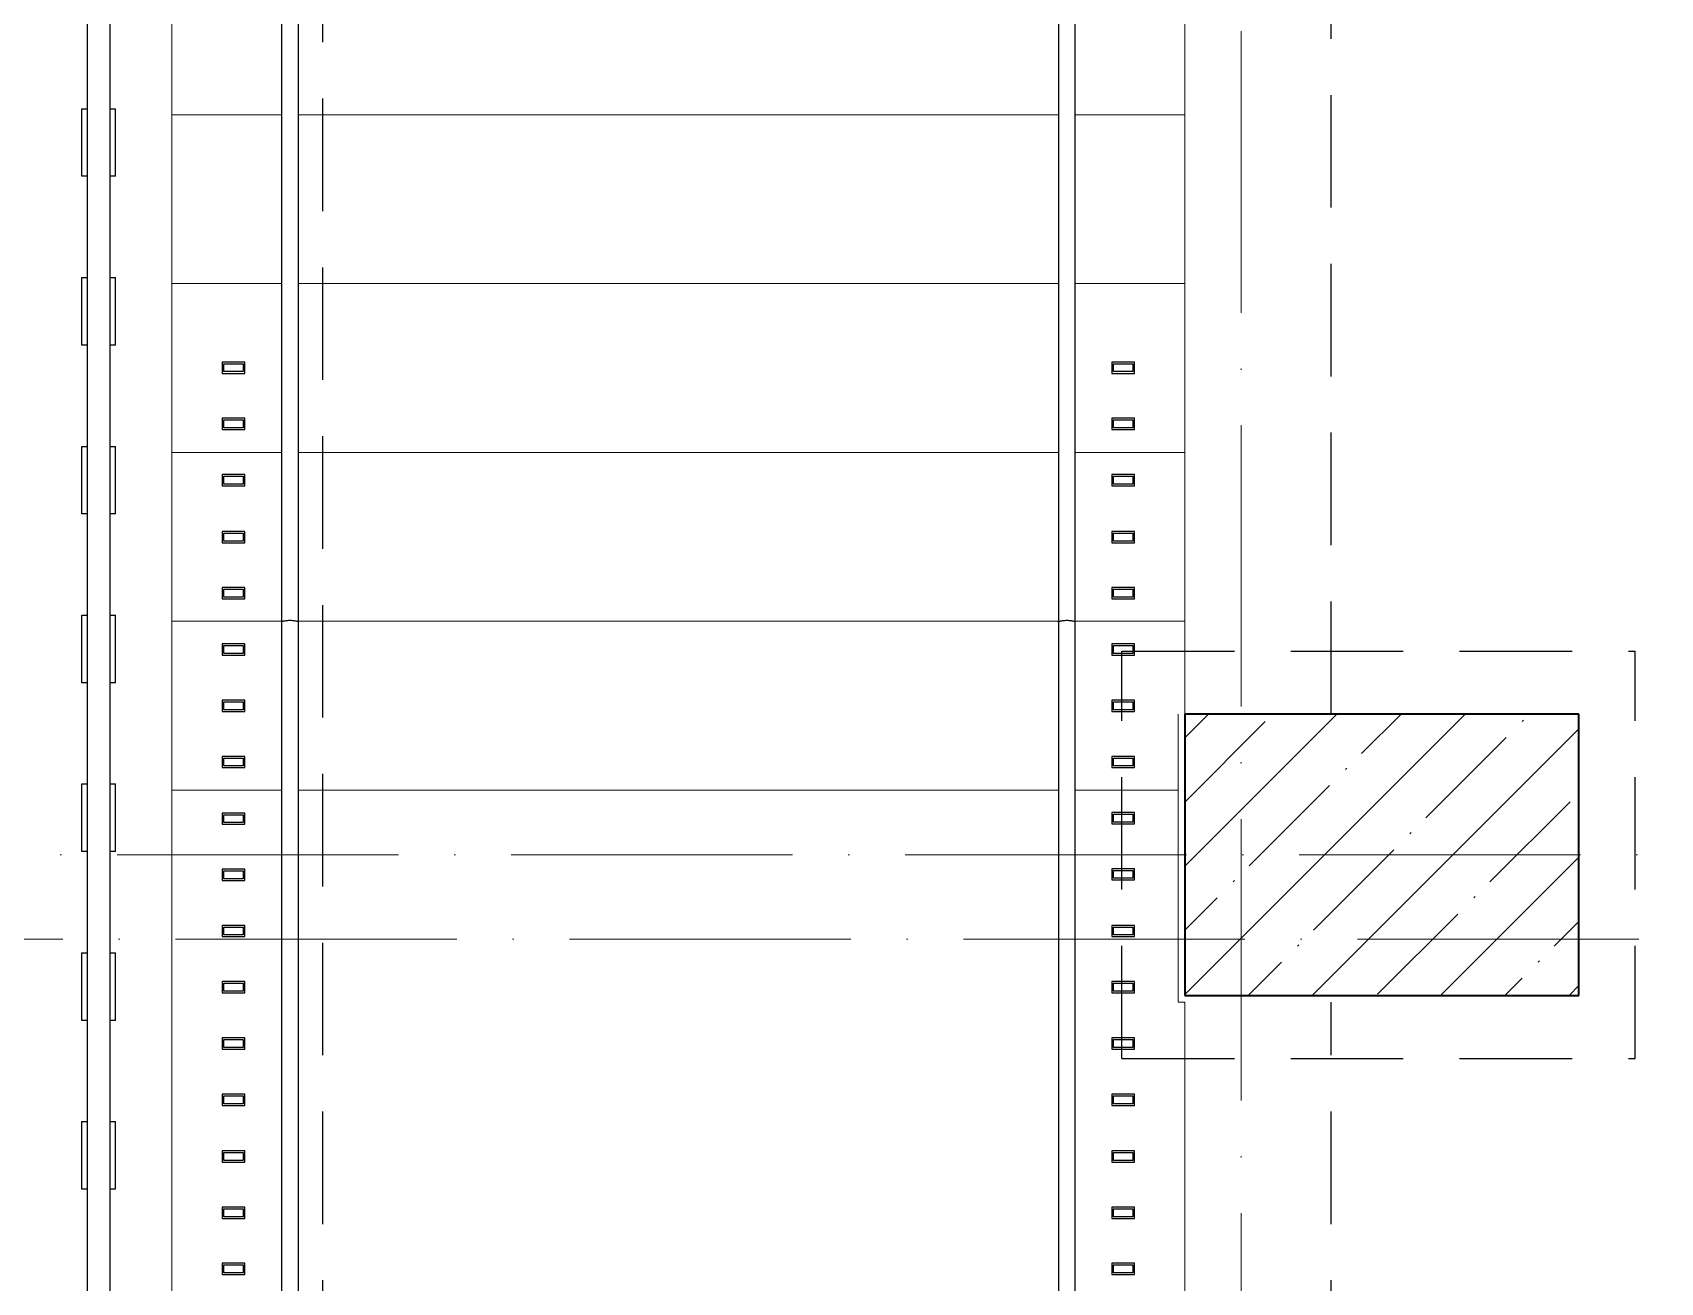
# Model space of a CAD drawing. Header units: millimetres. Extents: x -213536 to 1564669, y -45299 to 942238.
# Drawn here: x 522718 to 525611, y 516092 to 518313 of the extents above; entities that cross this region are included whole.
import ezdxf

# ---------------------------------------------------------------- set-up
doc = ezdxf.new("R2010")
doc.units = ezdxf.units.MM
doc.linetypes.add('50_200_ШТРИХ_1Т_ш5_п1_п1_', pattern=[700, 500, -100, 0, -100])
doc.linetypes.add('Штриховая _2 мм - 1 мм_', pattern=[300, 200, -100])
for name, color, linetype, lineweight in [('0-1', 7, 'Continuous', 5), ('0-2', 7, 'Continuous', 9), ('3) ЖБ 4м', 3, 'Continuous', 30), ('Контуры', 7, 'Continuous', 9), ('Линии подступенков', 7, 'Continuous', 9), ('Линии свеса', 7, 'Continuous', 9), ('Несущие колонны', 7, 'Continuous', 9), ('Несущие колонны-1', 7, 'Continuous', 35), ('Ограждение-1', 7, 'Continuous', 25), ('Оси-2', 7, '50_200_ШТРИХ_1Т_ш5_п1_п1_', 9), ('Стены-1', 7, 'Continuous', 13)]:
    doc.layers.add(name, color=color, linetype=linetype, lineweight=lineweight)
doc.layers.add('СТ-1_1', color=7, linetype='Штриховая _2 мм - 1 мм_', lineweight=90, true_color=0x888888)
doc.layers.get('0-2').off()

# ---------------------------------------------------------------- blocks, each defined once
blk = doc.blocks.new('Ос 3 эт верх часть')
at = {"layer": 'Оси-2'}
for p, q in [((524866, 499613), (524866, 535177.6)), ((502566, 516852.4), (534857.8, 516852.4)), ((535374.3, 516702.4), (481366, 516702.4))]:
    blk.add_line(p, q, dxfattribs=at)
blk = doc.blocks.new('BSC_Колонна _Прямоугольная - 500х700-V99-АИ2_03_План отделки стен 3-го этажа _Часть 1_')
at = {"layer": 'Несущие колонны'}
h = blk.add_hatch(dxfattribs=at)
h.set_pattern_fill('FP_97', color=256, style=0, pattern_type=2)
h.set_pattern_definition([(315, (-71950, 95950), (114.04925, 114.04925), []), (315, (-71950, 95835.95), (114.04925, 114.04925), [201.613, -40.323, 3.353, -36.97])])
h.paths.add_polyline_path([(-250, 28.2), (-250, -350), (250, -350), (250, 350), (-250, 350)], flags=0)
at = {"layer": 'Несущие колонны-1'}
for p, q in [((250, 350), (-250, 350)), ((-250, 350), (-250, -350)), ((250, -350), (250, 350)), ((-250, -350), (250, -350))]:
    blk.add_line(p, q, dxfattribs=at)
blk = doc.blocks.new('О_Элемент ограждения_Тетива_Труба_ГОСТ 8645-68 - О_Тетива_Труба_ГОСТ 8645-68-34877356-АИ2_03_План отделки стен 3-го этажа _Часть 1_')
at = {"layer": 'Ограждение-1'}
for p, q in [((0, 20), (8800, 20)), ((8800, -20), (0, -20))]:
    blk.add_line(p, q, dxfattribs=at)
blk = doc.blocks.new('О_Полоса_Трапеция прямоугольная_Прокат_ГОСТ 1032 - Крепежная пластина-34861005-АИ2_03_План отделки стен 3-го этажа _Часть 1_')
at = {"layer": 'Ограждение-1'}
for p, q in [((0, 30), (0, 20)), ((0, 30), (120, 30)), ((120, 20), (120, 30)), ((0, -20), (0, -30)), ((120, -30), (120, -20)), ((0, -30), (120, -30))]:
    blk.add_line(p, q, dxfattribs=at)
blk = doc.blocks.new('О_Балясина_Труба_ГОСТ 1 - О_Балясина_Труба_ГОСТ 8645-68 2-34827333-АИ2_03_План отделки стен 3-го этажа _Часть 1_')
at = {"layer": 'Ограждение-1'}
for p, q in [((20, 10), (-20, 10)), ((-20, 10), (-20, -10)), ((-17, -7), (-17, 7)), ((-17, 7), (17, 7)), ((17, 7), (17, -7)), ((20, -10), (20, 10)), ((-20, -10), (20, -10)), ((17, -7), (-17, -7))]:
    blk.add_line(p, q, dxfattribs=at)
blk = doc.blocks.new('О_Элемент поручня_Маршевый с прямым участком_Труба_ГОСТ 8732-78 - О_Элемент поручня_Маршевый с прямым участком_Труба_ГОСТ 8732-78-34824621-АИ2_03_План отделки стен 3-го этажа _Часть 1_')
at = {"layer": 'Ограждение-1'}
for p, q in [((-4202, 0), (-5903.4, 0)), ((-1415, 0), (-4202, 0)), ((-5903.4, -30), (-4202, -30)), ((-4202, -30), (-1415, -30))]:
    blk.add_line(p, q, dxfattribs=at)
for points, knots in [([(-4202, 0), (-4201.7, 0), (-4201, -0.3), (-4200.2, -1.9), (-4199.4, -4.3), (-4198.7, -8.5), (-4198.4, -12.4), (-4198.4, -15)], [-0.5, -0.5, -0.5, -0.5, -0.4166667, -0.3333333, -0.25, -0.1666667, 0, 0, 0, 0]), ([(-4198.4, -15), (-4198.4, -17.6), (-4198.7, -21.5), (-4199.4, -25.7), (-4200.2, -28.1), (-4201, -29.7), (-4201.7, -30), (-4202, -30)], [-1, -1, -1, -1, -0.8333333, -0.75, -0.6666667, -0.5833333, -0.5, -0.5, -0.5, -0.5])]:
    blk.add_open_spline(points, degree=3, knots=knots, dxfattribs=at)
blk = doc.blocks.new('О_Балясина_Труба_ГОСТ 1 - О_Балясина_Труба_ГОСТ 8645-68 2-34874060-АИ2_03_План отделки стен 3-го этажа _Часть 1_')
at = {"layer": 'Ограждение-1'}
for p, q in [((20, 10), (-20, 10)), ((-20, 10), (-20, -10)), ((-17, -7), (-17, 7)), ((-17, 7), (17, 7)), ((17, 7), (17, -7)), ((20, -10), (20, 10)), ((-20, -10), (20, -10)), ((17, -7), (-17, -7))]:
    blk.add_line(p, q, dxfattribs=at)
blk = doc.blocks.new('О_Балясина_Труба_ГОСТ 1 - О_Балясина_Труба_ГОСТ 8645-68 2-34876323-АИ2_03_План отделки стен 3-го этажа _Часть 1_')
at = {"layer": 'Ограждение-1'}
for p, q in [((20, 10), (-20, 10)), ((-20, 10), (-20, -10)), ((-17, -7), (-17, 7)), ((-17, 7), (17, 7)), ((17, 7), (17, -7)), ((20, -10), (20, 10)), ((-20, -10), (20, -10)), ((17, -7), (-17, -7))]:
    blk.add_line(p, q, dxfattribs=at)
blk = doc.blocks.new('О_Балясина_Труба_ГОСТ 1 - О_Балясина_Труба_ГОСТ 8645-68 2-34906420-АИ2_03_План отделки стен 3-го этажа _Часть 1_')
at = {"layer": 'Ограждение-1'}
for p, q in [((20, 10), (-20, 10)), ((-20, 10), (-20, -10)), ((-17, 7), (17, 7)), ((-17, -7), (-17, 7)), ((17, 7), (17, -7)), ((20, -10), (20, 10)), ((-20, -10), (20, -10)), ((17, -7), (-17, -7))]:
    blk.add_line(p, q, dxfattribs=at)
blk = doc.blocks.new('О_Элемент поручня_Маршевый с прямым участком_Труба_ГОСТ 8732-78 - О_Элемент поручня_Маршевый с прямым участком_Труба_ГОСТ 8732-78-34906426-АИ2_03_План отделки стен 3-го этажа _Часть 1_')
at = {"layer": 'Ограждение-1'}
for p, q in [((-4202, 30), (-5903.4, 30)), ((-1405, 30), (-4202, 30)), ((-5903.4, 0), (-4202, 0)), ((-4202, 0), (-1405, 0))]:
    blk.add_line(p, q, dxfattribs=at)
for points, knots in [([(-4202, 30), (-4201.7, 30), (-4201, 29.7), (-4200.2, 28.1), (-4199.4, 25.7), (-4198.7, 21.5), (-4198.4, 17.6), (-4198.4, 15)], [-0.5, -0.5, -0.5, -0.5, -0.4166667, -0.3333333, -0.25, -0.1666667, 0, 0, 0, 0]), ([(-4198.4, 15), (-4198.4, 12.4), (-4198.7, 8.5), (-4199.4, 4.3), (-4200.2, 1.9), (-4201, 0.3), (-4201.7, 0), (-4202, 0)], [-1, -1, -1, -1, -0.8333333, -0.75, -0.6666667, -0.5833333, -0.5, -0.5, -0.5, -0.5])]:
    blk.add_open_spline(points, degree=3, knots=knots, dxfattribs=at)
blk = doc.blocks.new('О_Балясина_Труба_ГОСТ 1 - О_Балясина_Труба_ГОСТ 8645-68 2-34906428-АИ2_03_План отделки стен 3-го этажа _Часть 1_')
at = {"layer": 'Ограждение-1'}
for p, q in [((20, 10), (-20, 10)), ((-20, 10), (-20, -10)), ((-17, 7), (17, 7)), ((-17, -7), (-17, 7)), ((17, 7), (17, -7)), ((20, -10), (20, 10)), ((-20, -10), (20, -10)), ((17, -7), (-17, -7))]:
    blk.add_line(p, q, dxfattribs=at)
blk = doc.blocks.new('О_Балясина_Труба_ГОСТ 1 - О_Балясина_Труба_ГОСТ 8645-68 2-34906429-АИ2_03_План отделки стен 3-го этажа _Часть 1_')
at = {"layer": 'Ограждение-1'}
for p, q in [((20, 10), (-20, 10)), ((-20, 10), (-20, -10)), ((-17, 7), (17, 7)), ((-17, -7), (-17, 7)), ((17, 7), (17, -7)), ((20, -10), (20, 10)), ((-20, -10), (20, -10)), ((17, -7), (-17, -7))]:
    blk.add_line(p, q, dxfattribs=at)
blk = doc.blocks.new('0125-Р-ОО-Ш2-АР-о_23_10_2024_rvt-1-АИ2_03_План отделки стен 3-го этажа _Часть 1_')
at = {"layer": 'Контуры'}
for p, q in [((93800, 73565), (93800, 73265)), ((95600, 73565), (95600, 73265)), ((93800, 73265), (93800, 72965)), ((95600, 73265), (95600, 72965)), ((93800, 72965), (93800, 72665)), ((95600, 72965), (95600, 72665)), ((93800, 72665), (93800, 72365)), ((95600, 72665), (95600, 72365)), ((93800, 72365), (93800, 72065)), ((95600, 72365), (95600, 72200)), ((93800, 72065), (93800, 70365)), ((93994.9, 72065), (93800, 72065)), ((95375.3, 72065), (94024.7, 72065)), ((95588, 72065), (95405.1, 72065)), ((95600, 70365), (95600, 71688))]:
    blk.add_line(p, q, dxfattribs=at)
at = {"layer": 'Линии подступенков'}
for p, q in [((93994.9, 73265), (93800, 73265)), ((95375.3, 73265), (94024.7, 73265)), ((95600, 73265), (95405.1, 73265)), ((93994.9, 72965), (93800, 72965)), ((95375.2, 72965), (94024.8, 72965)), ((95600, 72965), (95405.1, 72965)), ((93994.8, 72665), (93800, 72665)), ((95375.2, 72665), (94024.8, 72665)), ((95600, 72665), (95405.2, 72665)), ((93994.8, 72365), (93800, 72365)), ((95375.2, 72365), (94024.8, 72365)), ((95600, 72365), (95405.2, 72365))]:
    blk.add_line(p, q, dxfattribs=at)
at = {"layer": 'Линии свеса'}
for p, q in [((93994.9, 73265), (93800, 73265)), ((95375.3, 73265), (94024.7, 73265)), ((95600, 73265), (95405.1, 73265)), ((93994.9, 72965), (93800, 72965)), ((95375.2, 72965), (94024.8, 72965)), ((95600, 72965), (95405.1, 72965)), ((93994.8, 72665), (93800, 72665)), ((95375.2, 72665), (94024.8, 72665)), ((95600, 72665), (95405.2, 72665)), ((93994.8, 72365), (93800, 72365)), ((95375.2, 72365), (94024.8, 72365)), ((95600, 72365), (95405.2, 72365))]:
    blk.add_line(p, q, dxfattribs=at)
at = {"layer": '0-2'}
for name, p, rotation in [('О_Элемент поручня_Маршевый с прямым участком_Труба_ГОСТ 8732-78 - О_Элемент поручня_Маршевый с прямым участком_Труба_ГОСТ 8732-78-34824621-АИ2_03_План отделки стен 3-го этажа _Часть 1_', (93994.8, 76565), 89.99999999999733), ('О_Элемент поручня_Маршевый с прямым участком_Труба_ГОСТ 8732-78 - О_Элемент поручня_Маршевый с прямым участком_Труба_ГОСТ 8732-78-34906426-АИ2_03_План отделки стен 3-го этажа _Часть 1_', (95405.2, 76565), 90.0000000000027), ('О_Элемент ограждения_Тетива_Труба_ГОСТ 8645-68 - О_Тетива_Труба_ГОСТ 8645-68-34877356-АИ2_03_План отделки стен 3-го этажа _Часть 1_', (93670, 75105.7), 269.9999999999996), ('О_Балясина_Труба_ГОСТ 1 - О_Балясина_Труба_ГОСТ 8645-68 2-34827333-АИ2_03_План отделки стен 3-го этажа _Часть 1_', (93909.6, 72815.4), 180), ('О_Балясина_Труба_ГОСТ 1 - О_Балясина_Труба_ГОСТ 8645-68 2-34874060-АИ2_03_План отделки стен 3-го этажа _Часть 1_', (93909.6, 72715.6), 180), ('О_Балясина_Труба_ГОСТ 1 - О_Балясина_Труба_ГОСТ 8645-68 2-34874060-АИ2_03_План отделки стен 3-го этажа _Часть 1_', (93909.6, 72615.6), 180), ('О_Балясина_Труба_ГОСТ 1 - О_Балясина_Труба_ГОСТ 8645-68 2-34827333-АИ2_03_План отделки стен 3-го этажа _Часть 1_', (93909.6, 72514.4), 180), ('О_Балясина_Труба_ГОСТ 1 - О_Балясина_Труба_ГОСТ 8645-68 2-34874060-АИ2_03_План отделки стен 3-го этажа _Часть 1_', (93909.6, 72414.6), 180), ('О_Балясина_Труба_ГОСТ 1 - О_Балясина_Труба_ГОСТ 8645-68 2-34874060-АИ2_03_План отделки стен 3-го этажа _Часть 1_', (93909.6, 72314.6), 180), ('О_Балясина_Труба_ГОСТ 1 - О_Балясина_Труба_ГОСТ 8645-68 2-34876323-АИ2_03_План отделки стен 3-го этажа _Часть 1_', (93909.6, 72214.6), 180), ('BSC_Колонна _Прямоугольная - 500х700-V99-АИ2_03_План отделки стен 3-го этажа _Часть 1_', (95950, 71950), 89.9999999999999), ('О_Балясина_Труба_ГОСТ 1 - О_Балясина_Труба_ГОСТ 8645-68 2-34827333-АИ2_03_План отделки стен 3-го этажа _Часть 1_', (93909.6, 72114.8), 180), ('О_Балясина_Труба_ГОСТ 1 - О_Балясина_Труба_ГОСТ 8645-68 2-34876323-АИ2_03_План отделки стен 3-го этажа _Часть 1_', (93909.6, 72014.1), 180), ('О_Балясина_Труба_ГОСТ 1 - О_Балясина_Труба_ГОСТ 8645-68 2-34876323-АИ2_03_План отделки стен 3-го этажа _Часть 1_', (93909.6, 71914.1), 180), ('О_Балясина_Труба_ГОСТ 1 - О_Балясина_Труба_ГОСТ 8645-68 2-34827333-АИ2_03_План отделки стен 3-го этажа _Часть 1_', (93909.6, 71814.5), 180), ('О_Балясина_Труба_ГОСТ 1 - О_Балясина_Труба_ГОСТ 8645-68 2-34876323-АИ2_03_План отделки стен 3-го этажа _Часть 1_', (93909.6, 71714.6), 180), ('О_Балясина_Труба_ГОСТ 1 - О_Балясина_Труба_ГОСТ 8645-68 2-34876323-АИ2_03_План отделки стен 3-го этажа _Часть 1_', (93909.6, 71614.6), 180), ('О_Балясина_Труба_ГОСТ 1 - О_Балясина_Труба_ГОСТ 8645-68 2-34827333-АИ2_03_План отделки стен 3-го этажа _Часть 1_', (93909.6, 71514.3), 180), ('О_Балясина_Труба_ГОСТ 1 - О_Балясина_Труба_ГОСТ 8645-68 2-34876323-АИ2_03_План отделки стен 3-го этажа _Часть 1_', (93909.6, 71413.7), 180), ('О_Балясина_Труба_ГОСТ 1 - О_Балясина_Труба_ГОСТ 8645-68 2-34876323-АИ2_03_План отделки стен 3-го этажа _Часть 1_', (93909.6, 71313.7), 180), ('О_Балясина_Труба_ГОСТ 1 - О_Балясина_Труба_ГОСТ 8645-68 2-34827333-АИ2_03_План отделки стен 3-го этажа _Часть 1_', (93909.6, 71214.1), 180)]:
    blk.add_blockref(name, p, dxfattribs=dict(at, rotation=rotation))
at = {"layer": '0-2', "extrusion": (0, 0, -1), "rotation": 90.0000000000002}
for p in [(-93670, 73155.7), (-93670, 72855.7), (-93670, 72555.7), (-93670, 72255.7), (-93670, 71955.7), (-93670, 71655.7), (-93670, 71355.7)]:
    blk.add_blockref('О_Полоса_Трапеция прямоугольная_Прокат_ГОСТ 1032 - Крепежная пластина-34861005-АИ2_03_План отделки стен 3-го этажа _Часть 1_', p, dxfattribs=at)
at = {"layer": '0-2'}
for name, p in [('О_Балясина_Труба_ГОСТ 1 - О_Балясина_Труба_ГОСТ 8645-68 2-34906420-АИ2_03_План отделки стен 3-го этажа _Часть 1_', (95490.4, 72815.4)), ('О_Балясина_Труба_ГОСТ 1 - О_Балясина_Труба_ГОСТ 8645-68 2-34906428-АИ2_03_План отделки стен 3-го этажа _Часть 1_', (95490.4, 72715.6)), ('О_Балясина_Труба_ГОСТ 1 - О_Балясина_Труба_ГОСТ 8645-68 2-34906428-АИ2_03_План отделки стен 3-го этажа _Часть 1_', (95490.4, 72615.6)), ('О_Балясина_Труба_ГОСТ 1 - О_Балясина_Труба_ГОСТ 8645-68 2-34906420-АИ2_03_План отделки стен 3-го этажа _Часть 1_', (95490.4, 72514.4)), ('О_Балясина_Труба_ГОСТ 1 - О_Балясина_Труба_ГОСТ 8645-68 2-34906428-АИ2_03_План отделки стен 3-го этажа _Часть 1_', (95490.4, 72414.6)), ('О_Балясина_Труба_ГОСТ 1 - О_Балясина_Труба_ГОСТ 8645-68 2-34906428-АИ2_03_План отделки стен 3-го этажа _Часть 1_', (95490.4, 72314.6)), ('О_Балясина_Труба_ГОСТ 1 - О_Балясина_Труба_ГОСТ 8645-68 2-34906429-АИ2_03_План отделки стен 3-го этажа _Часть 1_', (95490.4, 72214.6)), ('О_Балясина_Труба_ГОСТ 1 - О_Балясина_Труба_ГОСТ 8645-68 2-34906420-АИ2_03_План отделки стен 3-го этажа _Часть 1_', (95490.4, 72114.8)), ('О_Балясина_Труба_ГОСТ 1 - О_Балясина_Труба_ГОСТ 8645-68 2-34906429-АИ2_03_План отделки стен 3-го этажа _Часть 1_', (95490.4, 72015.1)), ('О_Балясина_Труба_ГОСТ 1 - О_Балясина_Труба_ГОСТ 8645-68 2-34906429-АИ2_03_План отделки стен 3-го этажа _Часть 1_', (95490.4, 71915.1)), ('О_Балясина_Труба_ГОСТ 1 - О_Балясина_Труба_ГОСТ 8645-68 2-34906420-АИ2_03_План отделки стен 3-го этажа _Часть 1_', (95490.4, 71814.5)), ('О_Балясина_Труба_ГОСТ 1 - О_Балясина_Труба_ГОСТ 8645-68 2-34906429-АИ2_03_План отделки стен 3-го этажа _Часть 1_', (95490.4, 71714.6)), ('О_Балясина_Труба_ГОСТ 1 - О_Балясина_Труба_ГОСТ 8645-68 2-34906429-АИ2_03_План отделки стен 3-го этажа _Часть 1_', (95490.4, 71614.6)), ('О_Балясина_Труба_ГОСТ 1 - О_Балясина_Труба_ГОСТ 8645-68 2-34906420-АИ2_03_План отделки стен 3-го этажа _Часть 1_', (95490.4, 71514.3)), ('О_Балясина_Труба_ГОСТ 1 - О_Балясина_Труба_ГОСТ 8645-68 2-34906429-АИ2_03_План отделки стен 3-го этажа _Часть 1_', (95490.4, 71413.7)), ('О_Балясина_Труба_ГОСТ 1 - О_Балясина_Труба_ГОСТ 8645-68 2-34906429-АИ2_03_План отделки стен 3-го этажа _Часть 1_', (95490.4, 71313.7)), ('О_Балясина_Труба_ГОСТ 1 - О_Балясина_Труба_ГОСТ 8645-68 2-34906420-АИ2_03_План отделки стен 3-го этажа _Часть 1_', (95490.4, 71214.1))]:
    blk.add_blockref(name, p, dxfattribs=at)
blk = doc.blocks.new('3этВверх')
at = {"layer": 'СТ-1_1', "lineweight": 25}
for p, q in [((523234, 511696.1), (523234, 519840.4)), ((525026, 517102.4), (525026, 519840.4)), ((524654, 517214.4), (525566, 517214.4)), ((524654, 516490.4), (524654, 517214.4)), ((525566, 516490.4), (525566, 517214.4)), ((525026, 511696.1), (525026, 516590.4)), ((524654, 516490.4), (525566, 516490.4))]:
    blk.add_line(p, q, dxfattribs=at)
at = {"layer": 'Стены-1'}
for p, q in [((524754, 517102.4), (524754, 516590.4)), ((524754, 516590.4), (524766, 516590.4))]:
    blk.add_line(p, q, dxfattribs=at)
at = {"layer": '0-1'}
blk.add_blockref('0125-Р-ОО-Ш2-АР-о_23_10_2024_rvt-1-АИ2_03_План отделки стен 3-го этажа _Часть 1_', (429166, 444902.4), dxfattribs=at)

msp = doc.modelspace()

# ---------------------------------------------------------------- block references
at = {"color": 5, "lineweight": 30}
msp.add_blockref('Ос 3 эт верх часть', (0, 0), dxfattribs=at)
at = {"layer": '3) ЖБ 4м'}
msp.add_blockref('3этВверх', (0, 0), dxfattribs=at)

doc.saveas('drawing.dxf')
